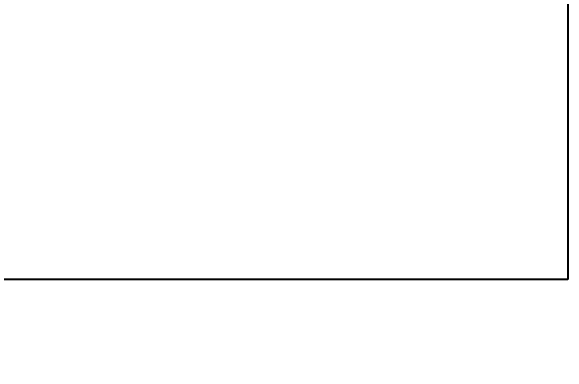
# Model space of a CAD drawing. Header units: inches. Extents: x 4920 to 72710, y 179618 to 211406.
# Drawn here: x 54351 to 57485, y 179618 to 181651 of the extents above; entities that cross this region are included whole.
import ezdxf

# ---------------------------------------------------------------- set-up
doc = ezdxf.new("R2010")
doc.units = ezdxf.units.IN
doc.header["$MEASUREMENT"] = 0
doc.styles.get("Standard").update_dxf_attribs({"font": 'txt', "bigfont": 'gbcbig.shx'})
doc.dimstyles.new('Standard-yuanban', dxfattribs={"dimtxt": 800, "dimasz": 0.18, "dimexe": 0.18, "dimexo": 0.0625, "dimgap": 0.09, "dimtad": 0, "dimtih": 1, "dimtoh": 1, "dimdec": 4, "dimlfac": 0.02, "dimzin": 0, "dimdsep": 46, "dimtxsty": 'Standard', "dimcen": 0.09, "dimadec": 0, "dimazin": 0, "dimtfac": 1, "dimtdec": 4, "dimtofl": 0, "dimtmove": 0, "dimatfit": 3, "dimfxl": 1, "dimtolj": 1, "dimtzin": 0, "dimarcsym": 0})

# ---------------------------------------------------------------- blocks, each defined once
blk = doc.blocks.new('*D7')
at = {"color": 0, "lineweight": -2, "transparency": 16777216}
for p, q in [((4935.1, 181706.4), (4935.1, 180142.9)), ((57485.1, 181706.4), (57485.1, 180142.9)), ((4935.3, 180143.1), (28610, 180143.1)), ((57485, 180143.1), (33810.2, 180143.1))]:
    blk.add_line(p, q, dxfattribs=at)
at = {"color": 0, "transparency": 16777216}
for points in [[(4935.3, 180143.1), (4935.3, 180143.1), (4935.1, 180143.1)], [(57485, 180143.1), (57485, 180143.1), (57485.1, 180143.1)]]:
    blk.add_solid(points, dxfattribs=at)
at = {"layer": 'Defpoints', "color": 0, "transparency": 16777216}
for p in [(4935.1, 181706.5), (57485.1, 181706.5), (57485.1, 180143.1)]:
    blk.add_point(p, dxfattribs=at)
at = {"color": 0, "transparency": 16777216, "insert": (31210.1, 180143.1), "char_height": 800, "attachment_point": 5}
blk.add_mtext('\\A1;1051.0000', dxfattribs=at)

msp = doc.modelspace()

# ---------------------------------------------------------------- dimensions: what is measured, and where the dimension line sits
dim = msp.add_linear_dim(base=(57485.13373, 180143.11875), p1=(4935.13373, 181706.4614), p2=(57485.13373, 181706.4614), dimstyle='Standard-yuanban')
dim.commit()
dim.dimension.update_dxf_attribs({"geometry": '*D7', "text_midpoint": (31210.13373, 180143.11875)})

doc.saveas('drawing.dxf')
